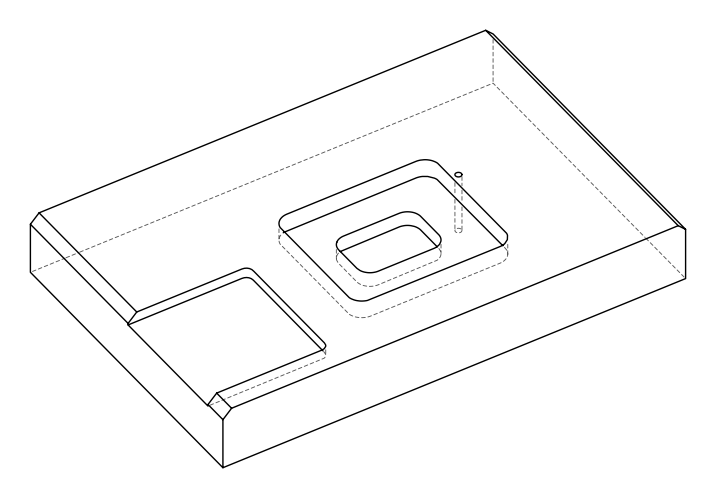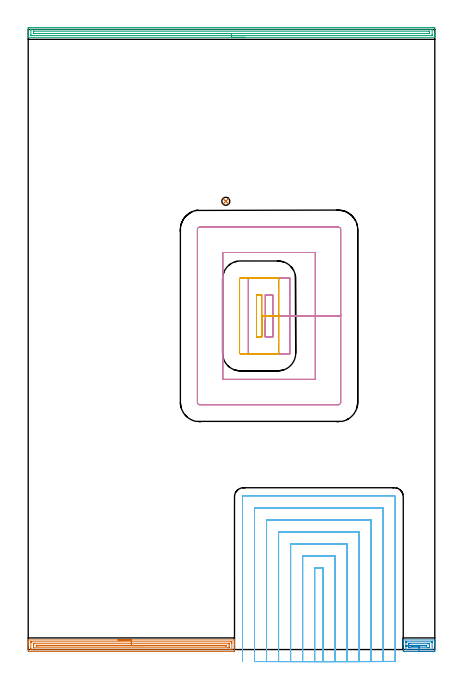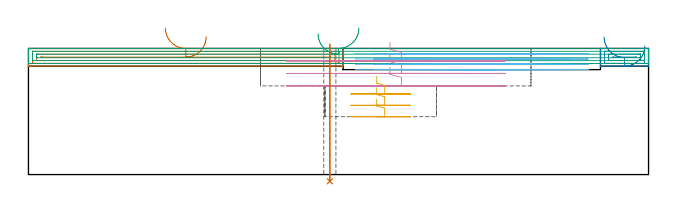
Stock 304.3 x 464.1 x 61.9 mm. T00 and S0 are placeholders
(PLAN: 7 operations, 3 tool changes, 43.2 min)
(1 AREA_MILL | FG_CHAMFER_SURFACE | UGT0205_001 | 5.1 min | 6040 mm3)
(2 AREA_MILL_1 | FG_CHAMFER_SURFACE_1 | UGT0205_001 | 0.91 min | 1093 mm3)
(3 AREA_MILL_2 | FG_CHAMFER_SURFACE_2 | UGT0205_001 | 7.5 min | 8329 mm3)
(4 MILL_RECTANGULAR_POCKET | POCKET_RECTANGULAR_STRAIGHT | UGT0201_109 | Follow Part, ap 6.35, ae 75% | 7.08 min | 383470 mm3)
(5 MILL_RECTANGULAR_POCKET_1 | POCKET_RECTANGULAR_STRAIGHT_1 | UGT0201_109 | Follow Part, ap 6.35, ae 75% | 1.94 min | 65604 mm3)
(6 MILL_SLOT | SLOT_PARTIAL_RECTANGULAR | NXT0201_011 | Follow Part, ap 3, ae 75% | 20.39 min | 158468 mm3)
(7 DRILL_THROUGH_HOLE_FROM_SOLID_MATERIAL | STEP1HOLE | UGT0301_455 | 0.27 min | 1737 mm3)
(TOOL UGT0205_001 | Chamfer Mill 20 x 3 x 45 deg. | D20 FL50 Z2)
(TOOL UGT0201_109 | End Mill 25.4 mm | D25.4 FL25 Z2)
(TOOL NXT0201_011 | ENDMILL 12mm [2P460-1200-NA 1630] | D12 FL38 Z6)
(TOOL UGT0301_455 | Carbide Drill 6.0 mm | D6 PA118 FL63 Z2)
(OP 1 AREA_MILL)
G17 G21 G94 G90
T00 M6
G54
G17 G0 G90 X67.2 Y7.2 S1061 M3
G43 Z71.9 H0
G94 G1 X67.238 Z71.028 F250.
X67.352 Z70.163
X67.541 Z69.312
X67.803 Z68.48
X68.137 Z67.674
X68.54 Z66.9
X69.008 Z66.164
X69.54 Z65.472
X70.129 Z64.829
X70.772 Z64.239
X71.464 Z63.708
X72.2 Z63.24
X72.974 Z62.837
X73.78 Z62.503
X74.612 Z62.241
X75.464 Z62.052
X76.328 Z61.938
X77.2 Z61.9
X154.262
X154.39 Y7.198 Z61.889
X154.398 Y7.078 Z61.77
X154.4 Y6.952 Z61.651
Y6.256 Z60.955
Y5.589 Z60.288
Y5.044 Z59.74
Y4.772 Z59.469
Y4.167 Z58.863
Y3.894 Z58.592
Y3.289 Z57.983
Y2.853 Z57.547
Y-0.797 Z53.9
X154.397 Y-1.1 Z53.597
X154.39 Y-1.492 Z53.205
X154.218 Y-1.496 Z53.202
X153.816 Y-1.5 Z53.2
X0.584
X0.182 Y-1.496 Z53.202
X0.01 Y-1.492 Z53.205
X0. Y-1.1 Z53.597
Y3.289 Z57.983
Y3.894 Z58.592
Y4.167 Z58.863
Y4.772 Z59.469
Y5.044 Z59.74
Y5.589 Z60.288
Y5.922 Z60.621
Y6.952 Z61.651
X0.002 Y7.078 Z61.77
X0.01 Y7.198 Z61.889
X0.138 Y7.2 Z61.9
X77.2
Y5.786 Z60.486
X151.282
X152.035 Y5.784 Z60.484
X152.176 Y5.783 Z60.483
X152.366 Y5.779 Z60.479
X152.39 Y5.717 Z60.417
X152.396 Y5.566 Z60.266
X152.399 Y5.044 Z59.744
X152.4 Y4.685 Z59.385
X152.399 Y0.297 Z54.997
X152.392 Y-0.064 Z54.636
X152.389 Y-0.08 Z54.62
X152.386 Y-0.082 Z54.618
X152.364 Y-0.084 Z54.616
X152.317 Y-0.085 Z54.615
X152.223 Y-0.086 Z54.614
X3.118
X2.365 Y-0.084 Z54.616
X2.224 Y-0.083 Z54.617
X2.034 Y-0.079 Z54.621
X2.01 Y-0.017 Z54.683
X2.004 Y0.134 Z54.834
X2.001 Y0.656 Z55.356
X2. Y1.015 Z55.715
X2.001 Y5.403 Z60.103
X2.008 Y5.764 Z60.464
X2.011 Y5.78 Z60.48
X2.014 Y5.782 Z60.482
X2.036 Y5.784 Z60.484
X2.083 Y5.785 Z60.485
X2.177 Y5.786 Z60.486
X77.2
Y4.371 Z59.071
X150.253
X150.322 Y4.37 Z59.07
X150.376 Y4.367 Z59.067
X150.387 Y4.365 Z59.065
X150.391 Y4.352 Z59.052
X150.395 Y4.311 Z59.011
X150.399 Y4.167 Z58.867
X150.4 Y4.022 Z58.722
Y2.266 Z56.966
X150.398 Y1.533 Z56.233
X150.396 Y1.392 Z56.092
X150.391 Y1.345 Z56.045
X150.355 Y1.335 Z56.035
X150.253 Y1.334 Z56.034
X149.569 Y1.329 Z56.029
X4.147
X4.078 Y1.33 Z56.03
X4.024 Y1.333 Z56.033
X4.013 Y1.335 Z56.035
X4.009 Y1.348 Z56.048
X4.005 Y1.388 Z56.088
X4.001 Y1.533 Z56.233
X4. Y1.678 Z56.378
Y3.434 Z58.134
X4.002 Y4.167 Z58.867
X4.004 Y4.308 Z59.008
X4.009 Y4.355 Z59.055
X4.045 Y4.364 Z59.064
X4.147 Y4.366 Z59.066
X4.831 Y4.371 Z59.071
X77.2
Y2.957 Z57.657
X147.58
X147.918 Y2.956 Z57.656
X148.134 Y2.953 Z57.653
X148.243 Y2.95 Z57.65
X148.39 Y2.936 Z57.636
X148.391 Y2.85 Z57.55
X148.39 Y2.764 Z57.464
X148.243 Y2.75 Z57.45
X148.131 Y2.746 Z57.446
X147.798 Y2.743 Z57.443
X147.58
X6.82
X6.482 Y2.744 Z57.444
X6.266 Y2.747 Z57.447
X6.157 Y2.75 Z57.45
X6.01 Y2.764 Z57.464
X6.009 Y2.85 Z57.55
X6.01 Y2.936 Z57.636
X6.157 Y2.95 Z57.65
X6.269 Y2.953 Z57.653
X6.602 Y2.956 Z57.656
X6.82 Y2.957 Z57.657
X77.2
X78.072 Z57.695
X78.936 Z57.809
X79.788 Z57.998
X80.62 Z58.26
X81.426 Z58.594
X82.2 Z58.997
X82.936 Z59.466
X83.628 Z59.997
X84.271 Z60.586
X84.86 Z61.229
X85.392 Z61.922
X85.86 Z62.657
X86.263 Z63.431
X86.597 Z64.237
X86.859 Z65.069
X87.048 Z65.921
X87.162 Z66.786
X87.2 Z67.657
G0 Z71.9
M5
M2
(OP 2 AREA_MILL_1)
G17 G21 G94 G90
T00 M6
G54
G17 G0 G90 X302.5 Y-1.5 S1061 M3
G43 Z71.9 H0
Z63.2
G94 G1 X302.462 Z62.328 F250.
X302.348 Z61.464
X302.159 Z60.612
X301.897 Z59.78
X301.563 Z58.974
X301.16 Z58.2
X300.692 Z57.464
X300.16 Z56.772
X299.571 Z56.129
X298.928 Z55.54
X298.236 Z55.009
X297.5 Z54.54
X296.726 Z54.137
X295.92 Z53.803
X295.088 Z53.541
X294.236 Z53.352
X293.372 Z53.238
X292.5 Z53.2
X281.326
X280.922 Y-1.497 Z53.202
X280.71 Y-1.492 Z53.205
X280.7 Y-1.1 Z53.597
Y4.167 Z58.861
Y5.571 Z60.267
Y5.922 Z60.617
Y6.625 Z61.325
Y6.88 Z61.579
X280.702 Y7.042 Z61.734
X280.71 Y7.197 Z61.889
X280.879 Y7.2 Z61.9
X304.121
X304.29 Y7.197 Z61.889
X304.298 Y7.042 Z61.734
X304.3 Y6.88 Z61.579
Y6.625 Z61.325
Y5.922 Z60.617
Y4.693 Z59.39
Y4.167 Z58.861
Y3.552 Z58.247
Y-0.837 Z53.861
X304.297 Y-1.1 Z53.597
X304.29 Y-1.492 Z53.205
X304.078 Y-1.497 Z53.202
X303.674 Y-1.5 Z53.2
X292.5
Y-0.086 Z54.614
X283.114 Y-0.085 Z54.615
X282.973 Y-0.084 Z54.616
X282.754 Y-0.079 Z54.621
X282.709 Y-0.076 Z54.624
X282.705 Y-0.045 Z54.655
X282.703 Y-0.011 Z54.689
X282.7 Y0.184 Z54.884
X282.701 Y5.586 Z60.286
X282.702 Y5.695 Z60.395
X282.707 Y5.766 Z60.466
X282.711 Y5.78 Z60.48
X282.714 Y5.782 Z60.482
X282.736 Y5.784 Z60.484
X283.114 Y5.786 Z60.486
X283.253
X301.886 Y5.785 Z60.485
X302.027 Y5.784 Z60.484
X302.246 Y5.779 Z60.479
X302.291 Y5.776 Z60.476
X302.295 Y5.745 Z60.445
X302.297 Y5.711 Z60.411
X302.299 Y5.516 Z60.216
Y0.114 Z54.814
X302.298 Y0.005 Z54.705
X302.293 Y-0.066 Z54.634
X302.289 Y-0.08 Z54.62
X302.286 Y-0.082 Z54.618
X302.264 Y-0.084 Z54.616
X301.886 Y-0.086 Z54.614
X301.747
X292.5
Y1.328 Z56.028
X285.796 Y1.329 Z56.029
X285.107 Y1.332 Z56.032
X284.902 Y1.336 Z56.036
X284.71 Y1.342 Z56.042
X284.705 Y1.533 Z56.233
X284.701 Y1.73 Z56.43
X284.7 Y3.487 Z58.187
X284.705 Y4.167 Z58.867
X284.707 Y4.358 Z59.058
X284.902 Y4.364 Z59.064
X285.588 Y4.37 Z59.07
X285.796 Y4.371 Z59.071
X299.204
X299.893 Y4.368 Z59.068
X300.098 Y4.364 Z59.064
X300.29 Y4.358 Z59.058
X300.295 Y4.167 Z58.867
X300.299 Y3.97 Z58.67
X300.3 Y2.213 Z56.913
X300.295 Y1.533 Z56.233
X300.293 Y1.342 Z56.042
X300.098 Y1.336 Z56.036
X299.412 Y1.33 Z56.03
X299.204 Y1.329 Z56.029
X292.5 Y1.328 Z56.028
Y2.743 Z57.443
X287.246
X287.027
X286.918 Y2.745 Z57.445
X286.71 Y2.75 Z57.45
X286.708 Y2.85 Z57.55
X286.71 Y2.95 Z57.65
X286.918 Y2.955 Z57.655
X287.028 Y2.957 Z57.657
X297.973
X298.082 Y2.955 Z57.655
X298.29 Y2.95 Z57.65
X298.292 Y2.85 Z57.55
X298.29 Y2.75 Z57.45
X298.082 Y2.745 Z57.445
X297.972 Y2.743 Z57.443
X297.635
X292.5
X291.628 Z57.481
X290.764 Z57.595
X289.912 Z57.783
X289.08 Z58.046
X288.274 Z58.38
X287.5 Z58.782
X286.764 Z59.251
X286.072 Z59.782
X285.429 Z60.372
X284.84 Z61.015
X284.308 Z61.707
X283.84 Z62.443
X283.437 Z63.217
X283.103 Z64.023
X282.841 Z64.855
X282.652 Z65.706
X282.538 Z66.571
X282.5 Z67.443
G0 Z71.9
M5
M2
(OP 3 AREA_MILL_2)
G17 G21 G94 G90
T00 M6
G54
G17 G0 G90 X162.15 Y458.2 S1061 M3
G43 Z71.9 H0
G94 G1 X162.112 Z71.028 F250.
X161.998 Z70.163
X161.809 Z69.312
X161.547 Z68.48
X161.213 Z67.674
X160.81 Z66.9
X160.342 Z66.164
X159.81 Z65.472
X159.221 Z64.829
X158.578 Z64.239
X157.886 Z63.708
X157.15 Z63.24
X156.376 Z62.837
X155.57 Z62.503
X154.738 Z62.241
X153.887 Z62.052
X153.022 Z61.938
X152.15 Z61.9
X0.179
X0.01 Y458.203 Z61.888
X0.007 Y458.253 Z61.839
X0. Y458.667 Z61.432
Y458.958 Z61.142
Y459.673 Z60.422
Y460.921 Z59.176
Y462.345 Z57.75
Y462.97 Z57.127
Y464.751 Z55.346
X0.002 Y465.018 Z55.079
X0.008 Y465.592 Z54.506
X0.048 Y465.594 Z54.504
X0.626 Y465.6 Z54.5
X303.089
X303.674 Y465.599 Z54.501
X304.252 Y465.594 Z54.504
X304.292 Y465.592 Z54.506
X304.3 Y465.018 Z55.079
Y461.455 Z58.64
Y460.03 Z60.066
Y459.673 Z60.422
Y458.958 Z61.142
Y458.667 Z61.432
Y458.255 Z61.836
X304.29 Y458.203 Z61.888
X304.121 Y458.2 Z61.9
X152.15
Y459.614 Z60.486
X2.355
X2.237 Y459.616 Z60.484
X2.011 Y459.621 Z60.479
X2.007 Y459.673 Z60.427
X2.001 Y460.085 Z60.015
Y463.648 Z56.452
X2.007 Y464.127 Z55.973
X2.01 Y464.172 Z55.928
X2.179 Y464.181 Z55.919
X2.296 Y464.185 Z55.915
X2.355 Y464.186 Z55.914
X301.945
X302.063 Y464.184 Z55.916
X302.29 Y464.179 Z55.921
X302.293 Y464.127 Z55.973
X302.299 Y463.715 Z56.385
Y460.152 Z59.948
X302.293 Y459.673 Z60.427
X302.29 Y459.628 Z60.472
X302.121 Y459.619 Z60.481
X302.004 Y459.615 Z60.485
X301.945 Y459.614 Z60.486
X152.15
Y461.028 Z59.072
X4.629 Y461.029 Z59.071
X4.202 Y461.031 Z59.069
X4.06 Y461.033 Z59.067
X4.017 Y461.035 Z59.065
X4.01 Y461.119 Z58.981
X4.005 Y461.253 Z58.847
X4.001 Y461.455 Z58.645
X4. Y461.656 Z58.444
Y462.345 Z57.755
X4.001 Y462.546 Z57.554
X4.009 Y462.748 Z57.352
X4.011 Y462.766 Z57.334
X4.017 Y462.768 Z57.332
X4.042 Y462.77 Z57.33
X4.095 Y462.771 Z57.329
X4.202 Y462.772 Z57.328
X299.671 Y462.771 Z57.329
X300.098 Y462.769 Z57.331
X300.24 Y462.767 Z57.333
X300.283 Y462.765 Z57.335
X300.29 Y462.681 Z57.419
X300.295 Y462.547 Z57.553
X300.299 Y462.345 Z57.755
X300.3 Y462.144 Z57.956
Y461.455 Z58.645
X300.299 Y461.254 Z58.846
X300.291 Y461.052 Z59.048
X300.289 Y461.034 Z59.066
X300.283 Y461.032 Z59.068
X300.258 Y461.03 Z59.07
X300.205 Y461.029 Z59.071
X300.098 Y461.028 Z59.072
X152.15
X151.278 Z59.11
X150.414 Z59.223
X149.562 Z59.412
X148.73 Z59.675
X147.924 Z60.008
X147.15 Z60.411
X146.414 Z60.88
X145.722 Z61.411
X145.079 Z62.
X144.49 Z62.644
X143.959 Z63.336
X143.49 Z64.072
X143.087 Z64.845
X142.753 Z65.651
X142.491 Z66.483
X142.302 Z67.335
X142.188 Z68.2
X142.15 Z69.072
G0 Z71.9
M5
M2
(OP 4 MILL_RECTANGULAR_POCKET)
G17 G21 G94 G90
T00 M6
G54
G17 G0 G90 X177.4 Y246.686 S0 M3
G43 Z71.9 H0
Z64.9
G94 G1 Y234. Z61.501 F250.
X183.1 Z59.973
Y249.7 Z55.767
Y265.4 F500.
X177.4
Y234.
X183.1
Y249.7
X195.8
Y278.1
X164.7
Y221.3
X195.8
Y249.7
X214.85
Y297.15
X145.65
Y202.25
X214.85
Y249.7
X233.9
Y314.3
G3 X232. Y316.2 R1.9
G1 X128.5
G3 X126.6 Y314.3 R1.9
G1 Y185.1
G3 X128.5 Y183.2 R1.9
G1 X232.
G3 X233.9 Y185.1 R1.9
G1 Y249.7
Y250.7
G0 X177.4 Y246.686 Z58.767
G1 Y234. Z55.367 F250.
X183.1 Z53.84
Y249.7 Z49.633
Y265.4 F500.
X177.4
Y234.
X183.1
Y249.7
X195.8
Y278.1
X164.7
Y221.3
X195.8
Y249.7
X214.85
Y297.15
X145.65
Y202.25
X214.85
Y249.7
X233.9
Y314.3
G3 X232. Y316.2 R1.9
G1 X128.5
G3 X126.6 Y314.3 R1.9
G1 Y185.1
G3 X128.5 Y183.2 R1.9
G1 X232.
G3 X233.9 Y185.1 R1.9
G1 Y249.7
Y250.7
G0 X177.4 Y246.686 Z52.633
G1 Y234. Z49.234 F250.
X183.1 Z47.707
Y249.7 Z43.5
Y265.4 F500.
X177.4
Y234.
X183.1
Y249.7
X195.8
Y278.1
X164.7
Y221.3
X195.8
Y249.7
X214.85
Y297.15
X145.65
Y202.25
X214.85
Y249.7
X233.9
Y314.3
G3 X232. Y316.2 R1.9
G1 X128.5
G3 X126.6 Y314.3 R1.9
G1 Y185.1
G3 X128.5 Y183.2 R1.9
G1 X232.
G3 X233.9 Y185.1 R1.9
G1 Y249.7
Y250.7
G0 Z71.9
M5
M2
(OP 5 MILL_RECTANGULAR_POCKET_1)
G17 G21 G94 G90
T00 M6
G54
G17 G0 G90 X170.9 Y246.433 S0 M3
G43 Z71.9 H0
Z48.15
G94 G1 Y234. Z44.818 F250.
X174.8 Z43.773
Y249.7 Z39.567
Y265.4 F500.
X170.9
Y234.
X174.8
Y249.7
X187.5
Y277.5
G3 X186.9 Y278.1 R0.6
G1 X158.8
G3 X158.2 Y277.5 R0.6
G1 Y221.9
G3 X158.8 Y221.3 R0.6
G1 X186.9
G3 X187.5 Y221.9 R0.6
G1 Y249.7
Y250.7
G0 X170.9 Y246.433 Z42.567
G1 Y234. Z39.235 F250.
X174.8 Z38.19
Y249.7 Z33.983
Y265.4 F500.
X170.9
Y234.
X174.8
Y249.7
X187.5
Y277.5
G3 X186.9 Y278.1 R0.6
G1 X158.8
G3 X158.2 Y277.5 R0.6
G1 Y221.9
G3 X158.8 Y221.3 R0.6
G1 X186.9
G3 X187.5 Y221.9 R0.6
G1 Y249.7
Y250.7
G0 X170.9 Y246.433 Z36.983
G1 Y234. Z33.652 F250.
X174.8 Z32.607
Y249.7 Z28.4
Y265.4 F500.
X170.9
Y234.
X174.8
Y249.7
X187.5
Y277.5
G3 X186.9 Y278.1 R0.6
G1 X158.8
G3 X158.2 Y277.5 R0.6
G1 Y221.9
G3 X158.8 Y221.3 R0.6
G1 X186.9
G3 X187.5 Y221.9 R0.6
G1 Y249.7
Y250.7
G0 Z71.9
M5
M2
(OP 6 MILL_SLOT)
G17 G21 G94 G90
T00 M6
G54
G17 G0 G90 X220.711 Y-9. S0 M3
G43 Z71.9 H1
Z59.3
G94 G1 X220.7 Y-6. F250.
Y-5.814 F500.
Y61.1
X214.4
Y-5.814
Y-6.
X214.389 Y-9. F250.
X229.713
X229.7 Y-6.
Y-5.814 F500.
Y70.1
X205.4
Y-5.814
Y-6.
X205.387 Y-9. F250.
X238.716
X238.7 Y-6.
Y-5.814 F500.
Y79.1
X196.4
Y-5.814
Y-6.
X196.384 Y-9. F250.
X247.721
X247.701 Y-6.
X247.7 Y-5.814 F500.
Y88.1
X187.4
Y-5.814
X187.399 Y-6.
X187.379 Y-9. F250.
X256.732
X256.701 Y-6.
X256.7 Y-5.814 F500.
Y97.1
X178.4
Y-5.814
X178.399 Y-6.
X178.368 Y-9. F250.
X265.764 Y-8.999
X265.702 Y-6.
X265.7 Y-5.814 F500.
Y106.1
X169.4
Y-5.814
X169.398 Y-6.
X169.336 Y-8.999 F250.
X274.7 Y-8.814
Y-5.814
Y114.4 F500.
G3 X274. Y115.1 R0.7
G1 X161.1
G3 X160.4 Y114.4 R0.7
G1 Y-5.814
Y-8.814 F250.
G0 X220.7 Y-9. Z56.7
G1 Y-6.
Y61.1 F500.
X214.4
Y-6.
Y-9. F250.
X229.7
Y-6.
Y70.1 F500.
X205.4
Y-6.
Y-9. F250.
X238.7
Y-6.
Y79.1 F500.
X196.4
Y-6.
Y-9. F250.
X247.7
Y-6.
Y88.1 F500.
X187.4
Y-6.
Y-9. F250.
X256.7
Y-6.
Y97.1 F500.
X178.4
Y-6.
Y-9. F250.
X265.7
Y-6.
Y106.1 F500.
X169.4
Y-6.
Y-9. F250.
X274.7
Y-6.
Y114.4 F500.
G3 X274. Y115.1 R0.7
G1 X161.1
G3 X160.4 Y114.4 R0.7
G1 Y-6.
Y-9. F250.
G0 X220.7 Z54.1
G1 Y-6.
Y61.1 F500.
X214.4
Y-6.
Y-9. F250.
X229.7
Y-6.
Y70.1 F500.
X205.4
Y-6.
Y-9. F250.
X238.7
Y-6.
Y79.1 F500.
X196.4
Y-6.
Y-9. F250.
X247.7
Y-6.
Y88.1 F500.
X187.4
Y-6.
Y-9. F250.
X256.7
Y-6.
Y97.1 F500.
X178.4
Y-6.
Y-9. F250.
X265.7
Y-6.
Y106.1 F500.
X169.4
Y-6.
Y-9. F250.
X274.7
Y-6.
Y114.4 F500.
G3 X274. Y115.1 R0.7
G1 X161.1
G3 X160.4 Y114.4 R0.7
G1 Y-6.
Y-9. F250.
G0 X220.7 Z51.5
G1 Y-6.
Y61.1 F500.
X214.4
Y-6.
Y-9. F250.
X229.7
Y-6.
Y70.1 F500.
X205.4
Y-6.
Y-9. F250.
X238.7
Y-6.
Y79.1 F500.
X196.4
Y-6.
Y-9. F250.
X247.7
Y-6.
Y88.1 F500.
X187.4
Y-6.
Y-9. F250.
X256.7
Y-6.
Y97.1 F500.
X178.4
Y-6.
Y-9. F250.
X265.7
Y-6.
Y106.1 F500.
X169.4
Y-6.
Y-9. F250.
X274.7
Y-6.
Y114.4 F500.
G3 X274. Y115.1 R0.7
G1 X161.1
G3 X160.4 Y114.4 R0.7
G1 Y-6.
Y-9. F250.
G0 Z71.9
M5
M2
(OP 7 DRILL_THROUGH_HOLE_FROM_SOLID_MATERIAL)
G17 G21 G94 G90
T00 M6
G54
G17 G0 G90 X147.9 Y335.5 S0 M3
G43 Z71.9 H0
G94 G81 G98 Z-3.303 F250. R63.9
G80
M5
M2
